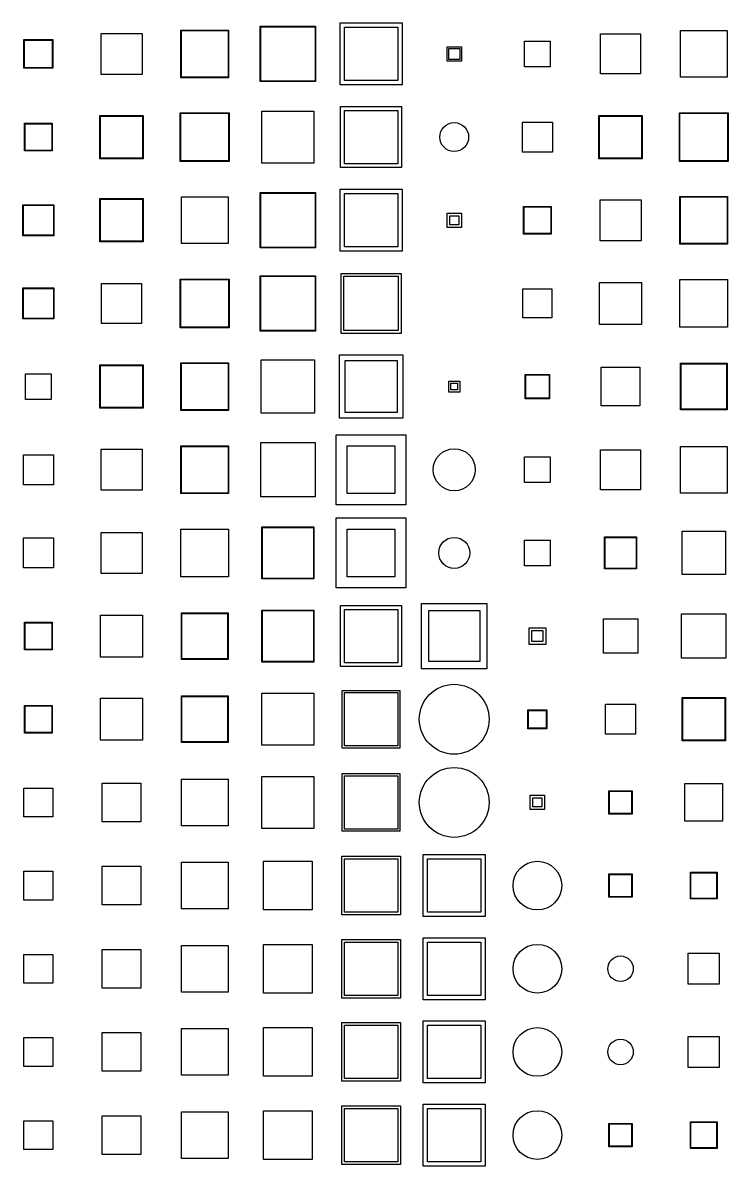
# Model space of a CAD drawing. Header units: millimetres. Extents: x -195 to 195, y -219 to 195.
# Drawn here: x -65.2 to -1.5, y -14.1 to 89 of the extents above; entities that cross this region are included whole.
import ezdxf

# ---------------------------------------------------------------- set-up
doc = ezdxf.new("R2010")
doc.units = ezdxf.units.MM
for name, color, linetype in [('DRILL', 6, 'Continuous'), ('M1', 1, 'Continuous'), ('M2', 30, 'Continuous'), ('M3', 5, 'Continuous'), ('M4', 3, 'Continuous')]:
    doc.layers.add(name, color=color, linetype=linetype)

msp = doc.modelspace()

# ---------------------------------------------------------------- linework, layer by layer
at = {"layer": 'DRILL'}
for centre, radius in [((-26.25, 78.75), 1.3), ((-26.25, 48.75), 1.9), ((-26.25, 41.25), 1.4), ((-26.25, 26.25), 3.15), ((-26.25, 18.75), 3.15), ((-18.75, 11.25), 2.2), ((-18.75, 3.75), 2.2), ((-11.25, 3.75), 1.15), ((-18.75, -3.75), 2.2), ((-11.25, -3.75), 1.15), ((-18.75, -11.25), 2.2)]:
    msp.add_circle(centre, radius, dxfattribs=at)
at = {"layer": 'M1'}
for points in [[(-38.75, 88.75), (-38.75, 83.75), (-43.75, 83.75), (-43.75, 88.75)], [(-54.4, 88.1), (-54.4, 84.4), (-58.1, 84.4), (-58.1, 88.1)], [(-46.65, 88.35), (-46.65, 84.15), (-50.85, 84.15), (-50.85, 88.35)], [(-31.35, 88.65), (-31.35, 83.85), (-36.15, 83.85), (-36.15, 88.65)], [(-9.45, 88.05), (-9.45, 84.45), (-13.05, 84.45), (-13.05, 88.05)], [(-5.85, 88.35), (-1.65, 88.35), (-1.65, 84.15), (-5.85, 84.15)], [(-65, 87.5), (-62.5, 87.5), (-62.5, 85), (-65, 85)], [(-25.75, 86.75), (-25.75, 85.75), (-26.75, 85.75), (-26.75, 86.75)], [(-17.6, 87.4), (-17.6, 85.1), (-19.9, 85.1), (-19.9, 87.4)], [(-58.2, 80.7), (-54.3, 80.7), (-54.3, 76.8), (-58.2, 76.8)], [(-46.6, 80.9), (-46.6, 76.6), (-50.9, 76.6), (-50.9, 80.9)], [(-38.9, 81.1), (-38.9, 76.4), (-43.6, 76.4), (-43.6, 81.1)], [(-31.35, 81.15), (-31.35, 76.35), (-36.15, 76.35), (-36.15, 81.15)], [(-9.3, 80.7), (-9.3, 76.8), (-13.2, 76.8), (-13.2, 80.7)], [(-5.9, 80.9), (-1.6, 80.9), (-1.6, 76.6), (-5.9, 76.6)], [(-62.55, 79.95), (-62.55, 77.55), (-64.95, 77.55), (-64.95, 79.95)], [(-20.1, 80.1), (-17.4, 80.1), (-17.4, 77.4), (-20.1, 77.4)], [(-46.65, 73.35), (-46.65, 69.15), (-50.85, 69.15), (-50.85, 73.35)], [(-38.75, 73.75), (-38.75, 68.75), (-43.75, 68.75), (-43.75, 73.75)], [(-36.55, 74.05), (-30.95, 74.05), (-30.95, 68.45), (-36.55, 68.45)], [(-1.65, 73.35), (-1.65, 69.15), (-5.85, 69.15), (-5.85, 73.35)], [(-62.35, 72.65), (-62.35, 69.85), (-65.15, 69.85), (-65.15, 72.65)], [(-54.3, 73.2), (-54.3, 69.3), (-58.2, 69.3), (-58.2, 73.2)], [(-17.55, 72.45), (-17.55, 70.05), (-19.95, 70.05), (-19.95, 72.45)], [(-9.4, 73.1), (-9.4, 69.4), (-13.1, 69.4), (-13.1, 73.1)], [(-26.9, 71.9), (-25.6, 71.9), (-25.6, 70.6), (-26.9, 70.6)], [(-43.75, 66.25), (-38.75, 66.25), (-38.75, 61.25), (-43.75, 61.25)], [(-31.3, 66.2), (-31.3, 61.3), (-36.2, 61.3), (-36.2, 66.2)], [(-62.35, 65.15), (-62.35, 62.35), (-65.15, 62.35), (-65.15, 65.15)], [(-54.45, 65.55), (-54.45, 61.95), (-58.05, 61.95), (-58.05, 65.55)], [(-46.6, 65.9), (-46.6, 61.6), (-50.9, 61.6), (-50.9, 65.9)], [(-17.45, 65.05), (-17.45, 62.45), (-20.05, 62.45), (-20.05, 65.05)], [(-9.35, 65.65), (-9.35, 61.85), (-13.15, 61.85), (-13.15, 65.65)], [(-1.6, 65.9), (-1.6, 61.6), (-5.9, 61.6), (-5.9, 65.9)], [(-30.9, 59.1), (-30.9, 53.4), (-36.6, 53.4), (-36.6, 59.1)], [(-54.3, 58.2), (-54.3, 54.3), (-58.2, 54.3), (-58.2, 58.2)], [(-50.85, 58.35), (-46.65, 58.35), (-46.65, 54.15), (-50.85, 54.15)], [(-38.85, 58.65), (-38.85, 53.85), (-43.65, 53.85), (-43.65, 58.65)], [(-13, 58), (-9.5, 58), (-9.5, 54.5), (-13, 54.5)], [(-1.7, 58.3), (-1.7, 54.2), (-5.8, 54.2), (-5.8, 58.3)], [(-62.6, 57.4), (-62.6, 55.1), (-64.9, 55.1), (-64.9, 57.4)], [(-17.65, 57.35), (-17.65, 55.15), (-19.85, 55.15), (-19.85, 57.35)], [(-25.95, 56.55), (-25.95, 55.95), (-26.55, 55.95), (-26.55, 56.55)], [(-54.4, 50.6), (-54.4, 46.9), (-58.1, 46.9), (-58.1, 50.6)], [(-46.65, 50.85), (-46.65, 46.65), (-50.85, 46.65), (-50.85, 50.85)], [(-38.8, 51.2), (-38.8, 46.3), (-43.7, 46.3), (-43.7, 51.2)], [(-31.6, 50.9), (-31.6, 46.6), (-35.9, 46.6), (-35.9, 50.9)], [(-9.45, 50.55), (-9.45, 46.95), (-13.05, 46.95), (-13.05, 50.55)], [(-1.65, 50.85), (-1.65, 46.65), (-5.85, 46.65), (-5.85, 50.85)], [(-62.4, 50.1), (-62.4, 47.4), (-65.1, 47.4), (-65.1, 50.1)], [(-17.6, 49.9), (-17.6, 47.6), (-19.9, 47.6), (-19.9, 49.9)], [(-46.6, 43.4), (-46.6, 39.1), (-50.9, 39.1), (-50.9, 43.4)], [(-38.9, 43.6), (-38.9, 38.9), (-43.6, 38.9), (-43.6, 43.6)], [(-31.6, 43.4), (-31.6, 39.1), (-35.9, 39.1), (-35.9, 43.4)], [(-62.4, 42.6), (-62.4, 39.9), (-65.1, 39.9), (-65.1, 42.6)], [(-54.4, 43.1), (-54.4, 39.4), (-58.1, 39.4), (-58.1, 43.1)], [(-17.6, 42.4), (-17.6, 40.1), (-19.9, 40.1), (-19.9, 42.4)], [(-12.65, 42.65), (-9.85, 42.65), (-9.85, 39.85), (-12.65, 39.85)], [(-1.8, 43.2), (-1.8, 39.3), (-5.7, 39.3), (-5.7, 43.2)], [(-38.9, 36.1), (-38.9, 31.4), (-43.6, 31.4), (-43.6, 36.1)], [(-36.15, 36.15), (-31.35, 36.15), (-31.35, 31.35), (-36.15, 31.35)], [(-54.35, 35.65), (-54.35, 31.85), (-58.15, 31.85), (-58.15, 35.65)], [(-50.8, 35.8), (-46.7, 35.8), (-46.7, 31.7), (-50.8, 31.7)], [(-23.95, 36.05), (-23.95, 31.45), (-28.55, 31.45), (-28.55, 36.05)], [(-9.7, 35.3), (-9.7, 32.2), (-12.8, 32.2), (-12.8, 35.3)], [(-1.75, 35.75), (-1.75, 31.75), (-5.75, 31.75), (-5.75, 35.75)], [(-62.55, 34.95), (-62.55, 32.55), (-64.95, 32.55), (-64.95, 34.95)], [(-18, 34.5), (-18, 33), (-19.5, 33), (-19.5, 34.5)], [(-54.35, 28.15), (-54.35, 24.35), (-58.15, 24.35), (-58.15, 28.15)], [(-50.8, 28.3), (-46.7, 28.3), (-46.7, 24.2), (-50.8, 24.2)], [(-38.9, 28.6), (-38.9, 23.9), (-43.6, 23.9), (-43.6, 28.6)], [(-31.35, 28.65), (-31.35, 23.85), (-36.15, 23.85), (-36.15, 28.65)], [(-1.8, 28.2), (-1.8, 24.3), (-5.7, 24.3), (-5.7, 28.2)], [(-64.95, 27.45), (-62.55, 27.45), (-62.55, 25.05), (-64.95, 25.05)], [(-17.9, 27.1), (-17.9, 25.4), (-19.6, 25.4), (-19.6, 27.1)], [(-12.6, 27.6), (-9.9, 27.6), (-9.9, 24.9), (-12.6, 24.9)], [(-46.65, 20.85), (-46.65, 16.65), (-50.85, 16.65), (-50.85, 20.85)], [(-38.9, 21.1), (-38.9, 16.4), (-43.6, 16.4), (-43.6, 21.1)], [(-31.35, 21.15), (-31.35, 16.35), (-36.15, 16.35), (-36.15, 21.15)], [(-65.05, 20.05), (-62.45, 20.05), (-62.45, 17.45), (-65.05, 17.45)], [(-54.5, 20.5), (-54.5, 17), (-58, 17), (-58, 20.5)], [(-10.25, 19.75), (-10.25, 17.75), (-12.25, 17.75), (-12.25, 19.75)], [(-2.05, 20.45), (-2.05, 17.05), (-5.45, 17.05), (-5.45, 20.45)], [(-18.1, 19.4), (-18.1, 18.1), (-19.4, 18.1), (-19.4, 19.4)], [(-39.05, 13.45), (-39.05, 9.05), (-43.45, 9.05), (-43.45, 13.45)], [(-31.35, 13.65), (-31.35, 8.85), (-36.15, 8.85), (-36.15, 13.65)], [(-23.45, 14.05), (-23.45, 8.45), (-29.05, 8.45), (-29.05, 14.05)], [(-62.45, 12.55), (-62.45, 9.95), (-65.05, 9.95), (-65.05, 12.55)], [(-54.5, 13), (-54.5, 9.5), (-58, 9.5), (-58, 13)], [(-50.85, 13.35), (-46.65, 13.35), (-46.65, 9.15), (-50.85, 9.15)], [(-2.6, 12.4), (-2.6, 10.1), (-4.9, 10.1), (-4.9, 12.4)], [(-12.25, 12.25), (-10.25, 12.25), (-10.25, 10.25), (-12.25, 10.25)], [(-23.45, 6.55), (-23.45, 0.95), (-29.05, 0.95), (-29.05, 6.55)], [(-54.5, 5.5), (-54.5, 2), (-58, 2), (-58, 5.5)], [(-46.65, 5.85), (-46.65, 1.65), (-50.85, 1.65), (-50.85, 5.85)], [(-39.05, 5.95), (-39.05, 1.55), (-43.45, 1.55), (-43.45, 5.95)], [(-31.35, 6.15), (-31.35, 1.35), (-36.15, 1.35), (-36.15, 6.15)], [(-62.45, 5.05), (-62.45, 2.45), (-65.05, 2.45), (-65.05, 5.05)], [(-2.35, 5.15), (-2.35, 2.35), (-5.15, 2.35), (-5.15, 5.15)], [(-23.45, -0.95), (-23.45, -6.55), (-29.05, -6.55), (-29.05, -0.95)], [(-54.5, -2), (-54.5, -5.5), (-58, -5.5), (-58, -2)], [(-50.85, -1.65), (-46.65, -1.65), (-46.65, -5.85), (-50.85, -5.85)], [(-39.05, -1.55), (-39.05, -5.95), (-43.45, -5.95), (-43.45, -1.55)], [(-31.35, -1.35), (-31.35, -6.15), (-36.15, -6.15), (-36.15, -1.35)], [(-62.45, -2.45), (-62.45, -5.05), (-65.05, -5.05), (-65.05, -2.45)], [(-2.35, -2.35), (-2.35, -5.15), (-5.15, -5.15), (-5.15, -2.35)], [(-50.85, -9.15), (-46.65, -9.15), (-46.65, -13.35), (-50.85, -13.35)], [(-39.05, -9.05), (-39.05, -13.45), (-43.45, -13.45), (-43.45, -9.05)], [(-31.35, -8.85), (-31.35, -13.65), (-36.15, -13.65), (-36.15, -8.85)], [(-29.05, -8.45), (-23.45, -8.45), (-23.45, -14.05), (-29.05, -14.05)], [(-62.45, -9.95), (-62.45, -12.55), (-65.05, -12.55), (-65.05, -9.95)], [(-58, -9.5), (-54.5, -9.5), (-54.5, -13), (-58, -13)], [(-10.25, -10.25), (-10.25, -12.25), (-12.25, -12.25), (-12.25, -10.25)], [(-4.9, -10.1), (-2.6, -10.1), (-2.6, -12.4), (-4.9, -12.4)]]:
    msp.add_lwpolyline(points, close=True, dxfattribs=at)
at = {"layer": 'M2'}
for points in [[(-38.8, 88.7), (-38.8, 83.8), (-43.7, 83.8), (-43.7, 88.7)], [(-30.95, 89.05), (-30.95, 83.45), (-36.55, 83.45), (-36.55, 89.05)], [(-54.4, 88.1), (-54.4, 84.4), (-58.1, 84.4), (-58.1, 88.1)], [(-46.6, 88.4), (-46.6, 84.1), (-50.9, 84.1), (-50.9, 88.4)], [(-9.45, 88.05), (-9.45, 84.45), (-13.05, 84.45), (-13.05, 88.05)], [(-5.85, 88.35), (-1.65, 88.35), (-1.65, 84.15), (-5.85, 84.15)], [(-65.05, 87.55), (-62.45, 87.55), (-62.45, 84.95), (-65.05, 84.95)], [(-25.6, 86.9), (-25.6, 85.6), (-26.9, 85.6), (-26.9, 86.9)], [(-17.6, 87.4), (-17.6, 85.1), (-19.9, 85.1), (-19.9, 87.4)], [(-31, 81.5), (-31, 76), (-36.5, 76), (-36.5, 81.5)], [(-58.15, 80.65), (-54.35, 80.65), (-54.35, 76.85), (-58.15, 76.85)], [(-46.55, 80.95), (-46.55, 76.55), (-50.95, 76.55), (-50.95, 80.95)], [(-38.9, 81.1), (-38.9, 76.4), (-43.6, 76.4), (-43.6, 81.1)], [(-9.35, 80.65), (-9.35, 76.85), (-13.15, 76.85), (-13.15, 80.65)], [(-5.95, 80.95), (-1.55, 80.95), (-1.55, 76.55), (-5.95, 76.55)], [(-62.5, 80), (-62.5, 77.5), (-65, 77.5), (-65, 80)], [(-20.1, 80.1), (-17.4, 80.1), (-17.4, 77.4), (-20.1, 77.4)], [(-46.65, 73.35), (-46.65, 69.15), (-50.85, 69.15), (-50.85, 73.35)], [(-38.8, 73.7), (-38.8, 68.8), (-43.7, 68.8), (-43.7, 73.7)], [(-36.15, 73.65), (-31.35, 73.65), (-31.35, 68.85), (-36.15, 68.85)], [(-1.6, 73.4), (-1.6, 69.1), (-5.9, 69.1), (-5.9, 73.4)], [(-62.4, 72.6), (-62.4, 69.9), (-65.1, 69.9), (-65.1, 72.6)], [(-54.35, 73.15), (-54.35, 69.35), (-58.15, 69.35), (-58.15, 73.15)], [(-17.5, 72.5), (-17.5, 70), (-20, 70), (-20, 72.5)], [(-9.4, 73.1), (-9.4, 69.4), (-13.1, 69.4), (-13.1, 73.1)], [(-26.65, 71.65), (-25.85, 71.65), (-25.85, 70.85), (-26.65, 70.85)], [(-43.7, 66.2), (-38.8, 66.2), (-38.8, 61.3), (-43.7, 61.3)], [(-31.05, 66.45), (-31.05, 61.05), (-36.45, 61.05), (-36.45, 66.45)], [(-62.4, 65.1), (-62.4, 62.4), (-65.1, 62.4), (-65.1, 65.1)], [(-54.45, 65.55), (-54.45, 61.95), (-58.05, 61.95), (-58.05, 65.55)], [(-46.55, 65.95), (-46.55, 61.55), (-50.95, 61.55), (-50.95, 65.95)], [(-17.45, 65.05), (-17.45, 62.45), (-20.05, 62.45), (-20.05, 65.05)], [(-9.35, 65.65), (-9.35, 61.85), (-13.15, 61.85), (-13.15, 65.65)], [(-1.6, 65.9), (-1.6, 61.6), (-5.9, 61.6), (-5.9, 65.9)], [(-54.35, 58.15), (-54.35, 54.35), (-58.15, 54.35), (-58.15, 58.15)], [(-50.9, 58.4), (-46.6, 58.4), (-46.6, 54.1), (-50.9, 54.1)], [(-38.85, 58.65), (-38.85, 53.85), (-43.65, 53.85), (-43.65, 58.65)], [(-31.4, 58.6), (-31.4, 53.9), (-36.1, 53.9), (-36.1, 58.6)], [(-13, 58), (-9.5, 58), (-9.5, 54.5), (-13, 54.5)], [(-1.65, 58.35), (-1.65, 54.15), (-5.85, 54.15), (-5.85, 58.35)], [(-62.6, 57.4), (-62.6, 55.1), (-64.9, 55.1), (-64.9, 57.4)], [(-25.75, 56.75), (-25.75, 55.75), (-26.75, 55.75), (-26.75, 56.75)], [(-17.7, 57.3), (-17.7, 55.2), (-19.8, 55.2), (-19.8, 57.3)], [(-30.6, 51.9), (-30.6, 45.6), (-36.9, 45.6), (-36.9, 51.9)], [(-54.4, 50.6), (-54.4, 46.9), (-58.1, 46.9), (-58.1, 50.6)], [(-46.6, 50.9), (-46.6, 46.6), (-50.9, 46.6), (-50.9, 50.9)], [(-38.8, 51.2), (-38.8, 46.3), (-43.7, 46.3), (-43.7, 51.2)], [(-9.45, 50.55), (-9.45, 46.95), (-13.05, 46.95), (-13.05, 50.55)], [(-1.65, 50.85), (-1.65, 46.65), (-5.85, 46.65), (-5.85, 50.85)], [(-62.4, 50.1), (-62.4, 47.4), (-65.1, 47.4), (-65.1, 50.1)], [(-17.6, 49.9), (-17.6, 47.6), (-19.9, 47.6), (-19.9, 49.9)], [(-30.6, 44.4), (-30.6, 38.1), (-36.9, 38.1), (-36.9, 44.4)], [(-46.6, 43.4), (-46.6, 39.1), (-50.9, 39.1), (-50.9, 43.4)], [(-38.95, 43.55), (-38.95, 38.95), (-43.55, 38.95), (-43.55, 43.55)], [(-62.4, 42.6), (-62.4, 39.9), (-65.1, 39.9), (-65.1, 42.6)], [(-54.4, 43.1), (-54.4, 39.4), (-58.1, 39.4), (-58.1, 43.1)], [(-17.6, 42.4), (-17.6, 40.1), (-19.9, 40.1), (-19.9, 42.4)], [(-12.7, 42.7), (-9.8, 42.7), (-9.8, 39.8), (-12.7, 39.8)], [(-1.8, 43.2), (-1.8, 39.3), (-5.7, 39.3), (-5.7, 43.2)], [(-36.5, 36.5), (-31, 36.5), (-31, 31), (-36.5, 31)], [(-23.3, 36.7), (-23.3, 30.8), (-29.2, 30.8), (-29.2, 36.7)], [(-54.35, 35.65), (-54.35, 31.85), (-58.15, 31.85), (-58.15, 35.65)], [(-50.85, 35.85), (-46.65, 35.85), (-46.65, 31.65), (-50.85, 31.65)], [(-38.95, 36.05), (-38.95, 31.45), (-43.55, 31.45), (-43.55, 36.05)], [(-9.7, 35.3), (-9.7, 32.2), (-12.8, 32.2), (-12.8, 35.3)], [(-1.75, 35.75), (-1.75, 31.75), (-5.75, 31.75), (-5.75, 35.75)], [(-62.5, 35), (-62.5, 32.5), (-65, 32.5), (-65, 35)], [(-18.25, 34.25), (-18.25, 33.25), (-19.25, 33.25), (-19.25, 34.25)], [(-54.35, 28.15), (-54.35, 24.35), (-58.15, 24.35), (-58.15, 28.15)], [(-50.85, 28.35), (-46.65, 28.35), (-46.65, 24.15), (-50.85, 24.15)], [(-38.9, 28.6), (-38.9, 23.9), (-43.6, 23.9), (-43.6, 28.6)], [(-31.15, 28.85), (-31.15, 23.65), (-36.35, 23.65), (-36.35, 28.85)], [(-1.85, 28.15), (-1.85, 24.35), (-5.65, 24.35), (-5.65, 28.15)], [(-65, 27.5), (-62.5, 27.5), (-62.5, 25), (-65, 25)], [(-17.95, 27.05), (-17.95, 25.45), (-19.55, 25.45), (-19.55, 27.05)], [(-12.6, 27.6), (-9.9, 27.6), (-9.9, 24.9), (-12.6, 24.9)], [(-46.65, 20.85), (-46.65, 16.65), (-50.85, 16.65), (-50.85, 20.85)], [(-38.9, 21.1), (-38.9, 16.4), (-43.6, 16.4), (-43.6, 21.1)], [(-31.15, 21.35), (-31.15, 16.15), (-36.35, 16.15), (-36.35, 21.35)], [(-65.05, 20.05), (-62.45, 20.05), (-62.45, 17.45), (-65.05, 17.45)], [(-54.5, 20.5), (-54.5, 17), (-58, 17), (-58, 20.5)], [(-10.2, 19.8), (-10.2, 17.7), (-12.3, 17.7), (-12.3, 19.8)], [(-2.05, 20.45), (-2.05, 17.05), (-5.45, 17.05), (-5.45, 20.45)], [(-18.35, 19.15), (-18.35, 18.35), (-19.15, 18.35), (-19.15, 19.15)], [(-39.05, 13.45), (-39.05, 9.05), (-43.45, 9.05), (-43.45, 13.45)], [(-31.1, 13.9), (-31.1, 8.6), (-36.4, 8.6), (-36.4, 13.9)], [(-23.85, 13.65), (-23.85, 8.85), (-28.65, 8.85), (-28.65, 13.65)], [(-62.45, 12.55), (-62.45, 9.95), (-65.05, 9.95), (-65.05, 12.55)], [(-54.5, 13), (-54.5, 9.5), (-58, 9.5), (-58, 13)], [(-50.85, 13.35), (-46.65, 13.35), (-46.65, 9.15), (-50.85, 9.15)], [(-2.55, 12.45), (-2.55, 10.05), (-4.95, 10.05), (-4.95, 12.45)], [(-12.3, 12.3), (-10.2, 12.3), (-10.2, 10.2), (-12.3, 10.2)], [(-31.1, 6.4), (-31.1, 1.1), (-36.4, 1.1), (-36.4, 6.4)], [(-54.5, 5.5), (-54.5, 2), (-58, 2), (-58, 5.5)], [(-46.65, 5.85), (-46.65, 1.65), (-50.85, 1.65), (-50.85, 5.85)], [(-39.05, 5.95), (-39.05, 1.55), (-43.45, 1.55), (-43.45, 5.95)], [(-23.85, 6.15), (-23.85, 1.35), (-28.65, 1.35), (-28.65, 6.15)], [(-62.45, 5.05), (-62.45, 2.45), (-65.05, 2.45), (-65.05, 5.05)], [(-2.35, 5.15), (-2.35, 2.35), (-5.15, 2.35), (-5.15, 5.15)], [(-54.5, -2), (-54.5, -5.5), (-58, -5.5), (-58, -2)], [(-50.85, -1.65), (-46.65, -1.65), (-46.65, -5.85), (-50.85, -5.85)], [(-39.05, -1.55), (-39.05, -5.95), (-43.45, -5.95), (-43.45, -1.55)], [(-31.1, -1.1), (-31.1, -6.4), (-36.4, -6.4), (-36.4, -1.1)], [(-23.85, -1.35), (-23.85, -6.15), (-28.65, -6.15), (-28.65, -1.35)], [(-62.45, -2.45), (-62.45, -5.05), (-65.05, -5.05), (-65.05, -2.45)], [(-2.35, -2.35), (-2.35, -5.15), (-5.15, -5.15), (-5.15, -2.35)], [(-50.85, -9.15), (-46.65, -9.15), (-46.65, -13.35), (-50.85, -13.35)], [(-39.05, -9.05), (-39.05, -13.45), (-43.45, -13.45), (-43.45, -9.05)], [(-31.1, -8.6), (-31.1, -13.9), (-36.4, -13.9), (-36.4, -8.6)], [(-28.65, -8.85), (-23.85, -8.85), (-23.85, -13.65), (-28.65, -13.65)], [(-62.45, -9.95), (-62.45, -12.55), (-65.05, -12.55), (-65.05, -9.95)], [(-58, -9.5), (-54.5, -9.5), (-54.5, -13), (-58, -13)], [(-10.2, -10.2), (-10.2, -12.3), (-12.3, -12.3), (-12.3, -10.2)], [(-4.95, -10.05), (-2.55, -10.05), (-2.55, -12.45), (-4.95, -12.45)]]:
    msp.add_lwpolyline(points, close=True, dxfattribs=at)
at = {"layer": 'M3'}
for points in [[(-38.75, 88.75), (-38.75, 83.75), (-43.75, 83.75), (-43.75, 88.75)], [(-54.4, 88.1), (-54.4, 84.4), (-58.1, 84.4), (-58.1, 88.1)], [(-46.65, 88.35), (-46.65, 84.15), (-50.85, 84.15), (-50.85, 88.35)], [(-31.35, 88.65), (-31.35, 83.85), (-36.15, 83.85), (-36.15, 88.65)], [(-9.45, 88.05), (-9.45, 84.45), (-13.05, 84.45), (-13.05, 88.05)], [(-5.85, 88.35), (-1.65, 88.35), (-1.65, 84.15), (-5.85, 84.15)], [(-65, 87.5), (-62.5, 87.5), (-62.5, 85), (-65, 85)], [(-25.75, 86.75), (-25.75, 85.75), (-26.75, 85.75), (-26.75, 86.75)], [(-17.6, 87.4), (-17.6, 85.1), (-19.9, 85.1), (-19.9, 87.4)], [(-58.2, 80.7), (-54.3, 80.7), (-54.3, 76.8), (-58.2, 76.8)], [(-46.6, 80.9), (-46.6, 76.6), (-50.9, 76.6), (-50.9, 80.9)], [(-38.9, 81.1), (-38.9, 76.4), (-43.6, 76.4), (-43.6, 81.1)], [(-31.35, 81.15), (-31.35, 76.35), (-36.15, 76.35), (-36.15, 81.15)], [(-9.3, 80.7), (-9.3, 76.8), (-13.2, 76.8), (-13.2, 80.7)], [(-5.9, 80.9), (-1.6, 80.9), (-1.6, 76.6), (-5.9, 76.6)], [(-62.55, 79.95), (-62.55, 77.55), (-64.95, 77.55), (-64.95, 79.95)], [(-20.1, 80.1), (-17.4, 80.1), (-17.4, 77.4), (-20.1, 77.4)], [(-46.65, 73.35), (-46.65, 69.15), (-50.85, 69.15), (-50.85, 73.35)], [(-38.75, 73.75), (-38.75, 68.75), (-43.75, 68.75), (-43.75, 73.75)], [(-36.55, 74.05), (-30.95, 74.05), (-30.95, 68.45), (-36.55, 68.45)], [(-1.65, 73.35), (-1.65, 69.15), (-5.85, 69.15), (-5.85, 73.35)], [(-62.35, 72.65), (-62.35, 69.85), (-65.15, 69.85), (-65.15, 72.65)], [(-54.3, 73.2), (-54.3, 69.3), (-58.2, 69.3), (-58.2, 73.2)], [(-17.55, 72.45), (-17.55, 70.05), (-19.95, 70.05), (-19.95, 72.45)], [(-9.4, 73.1), (-9.4, 69.4), (-13.1, 69.4), (-13.1, 73.1)], [(-26.9, 71.9), (-25.6, 71.9), (-25.6, 70.6), (-26.9, 70.6)], [(-43.75, 66.25), (-38.75, 66.25), (-38.75, 61.25), (-43.75, 61.25)], [(-31.3, 66.2), (-31.3, 61.3), (-36.2, 61.3), (-36.2, 66.2)], [(-62.35, 65.15), (-62.35, 62.35), (-65.15, 62.35), (-65.15, 65.15)], [(-54.45, 65.55), (-54.45, 61.95), (-58.05, 61.95), (-58.05, 65.55)], [(-46.6, 65.9), (-46.6, 61.6), (-50.9, 61.6), (-50.9, 65.9)], [(-17.45, 65.05), (-17.45, 62.45), (-20.05, 62.45), (-20.05, 65.05)], [(-9.35, 65.65), (-9.35, 61.85), (-13.15, 61.85), (-13.15, 65.65)], [(-1.6, 65.9), (-1.6, 61.6), (-5.9, 61.6), (-5.9, 65.9)], [(-30.9, 59.1), (-30.9, 53.4), (-36.6, 53.4), (-36.6, 59.1)], [(-54.3, 58.2), (-54.3, 54.3), (-58.2, 54.3), (-58.2, 58.2)], [(-50.85, 58.35), (-46.65, 58.35), (-46.65, 54.15), (-50.85, 54.15)], [(-38.85, 58.65), (-38.85, 53.85), (-43.65, 53.85), (-43.65, 58.65)], [(-13, 58), (-9.5, 58), (-9.5, 54.5), (-13, 54.5)], [(-1.7, 58.3), (-1.7, 54.2), (-5.8, 54.2), (-5.8, 58.3)], [(-62.6, 57.4), (-62.6, 55.1), (-64.9, 55.1), (-64.9, 57.4)], [(-17.65, 57.35), (-17.65, 55.15), (-19.85, 55.15), (-19.85, 57.35)], [(-25.95, 56.55), (-25.95, 55.95), (-26.55, 55.95), (-26.55, 56.55)], [(-54.4, 50.6), (-54.4, 46.9), (-58.1, 46.9), (-58.1, 50.6)], [(-46.65, 50.85), (-46.65, 46.65), (-50.85, 46.65), (-50.85, 50.85)], [(-38.8, 51.2), (-38.8, 46.3), (-43.7, 46.3), (-43.7, 51.2)], [(-31.6, 50.9), (-31.6, 46.6), (-35.9, 46.6), (-35.9, 50.9)], [(-9.45, 50.55), (-9.45, 46.95), (-13.05, 46.95), (-13.05, 50.55)], [(-1.65, 50.85), (-1.65, 46.65), (-5.85, 46.65), (-5.85, 50.85)], [(-62.4, 50.1), (-62.4, 47.4), (-65.1, 47.4), (-65.1, 50.1)], [(-17.6, 49.9), (-17.6, 47.6), (-19.9, 47.6), (-19.9, 49.9)], [(-46.6, 43.4), (-46.6, 39.1), (-50.9, 39.1), (-50.9, 43.4)], [(-38.9, 43.6), (-38.9, 38.9), (-43.6, 38.9), (-43.6, 43.6)], [(-31.6, 43.4), (-31.6, 39.1), (-35.9, 39.1), (-35.9, 43.4)], [(-62.4, 42.6), (-62.4, 39.9), (-65.1, 39.9), (-65.1, 42.6)], [(-54.4, 43.1), (-54.4, 39.4), (-58.1, 39.4), (-58.1, 43.1)], [(-17.6, 42.4), (-17.6, 40.1), (-19.9, 40.1), (-19.9, 42.4)], [(-12.65, 42.65), (-9.85, 42.65), (-9.85, 39.85), (-12.65, 39.85)], [(-1.8, 43.2), (-1.8, 39.3), (-5.7, 39.3), (-5.7, 43.2)], [(-38.9, 36.1), (-38.9, 31.4), (-43.6, 31.4), (-43.6, 36.1)], [(-36.15, 36.15), (-31.35, 36.15), (-31.35, 31.35), (-36.15, 31.35)], [(-54.35, 35.65), (-54.35, 31.85), (-58.15, 31.85), (-58.15, 35.65)], [(-50.8, 35.8), (-46.7, 35.8), (-46.7, 31.7), (-50.8, 31.7)], [(-23.95, 36.05), (-23.95, 31.45), (-28.55, 31.45), (-28.55, 36.05)], [(-9.7, 35.3), (-9.7, 32.2), (-12.8, 32.2), (-12.8, 35.3)], [(-1.75, 35.75), (-1.75, 31.75), (-5.75, 31.75), (-5.75, 35.75)], [(-62.55, 34.95), (-62.55, 32.55), (-64.95, 32.55), (-64.95, 34.95)], [(-18, 34.5), (-18, 33), (-19.5, 33), (-19.5, 34.5)], [(-54.35, 28.15), (-54.35, 24.35), (-58.15, 24.35), (-58.15, 28.15)], [(-50.8, 28.3), (-46.7, 28.3), (-46.7, 24.2), (-50.8, 24.2)], [(-38.9, 28.6), (-38.9, 23.9), (-43.6, 23.9), (-43.6, 28.6)], [(-31.35, 28.65), (-31.35, 23.85), (-36.15, 23.85), (-36.15, 28.65)], [(-1.8, 28.2), (-1.8, 24.3), (-5.7, 24.3), (-5.7, 28.2)], [(-64.95, 27.45), (-62.55, 27.45), (-62.55, 25.05), (-64.95, 25.05)], [(-17.9, 27.1), (-17.9, 25.4), (-19.6, 25.4), (-19.6, 27.1)], [(-12.6, 27.6), (-9.9, 27.6), (-9.9, 24.9), (-12.6, 24.9)], [(-46.65, 20.85), (-46.65, 16.65), (-50.85, 16.65), (-50.85, 20.85)], [(-38.9, 21.1), (-38.9, 16.4), (-43.6, 16.4), (-43.6, 21.1)], [(-31.35, 21.15), (-31.35, 16.35), (-36.15, 16.35), (-36.15, 21.15)], [(-65.05, 20.05), (-62.45, 20.05), (-62.45, 17.45), (-65.05, 17.45)], [(-54.5, 20.5), (-54.5, 17), (-58, 17), (-58, 20.5)], [(-10.25, 19.75), (-10.25, 17.75), (-12.25, 17.75), (-12.25, 19.75)], [(-2.05, 20.45), (-2.05, 17.05), (-5.45, 17.05), (-5.45, 20.45)], [(-18.1, 19.4), (-18.1, 18.1), (-19.4, 18.1), (-19.4, 19.4)], [(-39.05, 13.45), (-39.05, 9.05), (-43.45, 9.05), (-43.45, 13.45)], [(-31.35, 13.65), (-31.35, 8.85), (-36.15, 8.85), (-36.15, 13.65)], [(-23.45, 14.05), (-23.45, 8.45), (-29.05, 8.45), (-29.05, 14.05)], [(-62.45, 12.55), (-62.45, 9.95), (-65.05, 9.95), (-65.05, 12.55)], [(-54.5, 13), (-54.5, 9.5), (-58, 9.5), (-58, 13)], [(-50.85, 13.35), (-46.65, 13.35), (-46.65, 9.15), (-50.85, 9.15)], [(-2.6, 12.4), (-2.6, 10.1), (-4.9, 10.1), (-4.9, 12.4)], [(-12.25, 12.25), (-10.25, 12.25), (-10.25, 10.25), (-12.25, 10.25)], [(-23.45, 6.55), (-23.45, 0.95), (-29.05, 0.95), (-29.05, 6.55)], [(-54.5, 5.5), (-54.5, 2), (-58, 2), (-58, 5.5)], [(-46.65, 5.85), (-46.65, 1.65), (-50.85, 1.65), (-50.85, 5.85)], [(-39.05, 5.95), (-39.05, 1.55), (-43.45, 1.55), (-43.45, 5.95)], [(-31.35, 6.15), (-31.35, 1.35), (-36.15, 1.35), (-36.15, 6.15)], [(-62.45, 5.05), (-62.45, 2.45), (-65.05, 2.45), (-65.05, 5.05)], [(-2.35, 5.15), (-2.35, 2.35), (-5.15, 2.35), (-5.15, 5.15)], [(-23.45, -0.95), (-23.45, -6.55), (-29.05, -6.55), (-29.05, -0.95)], [(-54.5, -2), (-54.5, -5.5), (-58, -5.5), (-58, -2)], [(-50.85, -1.65), (-46.65, -1.65), (-46.65, -5.85), (-50.85, -5.85)], [(-39.05, -1.55), (-39.05, -5.95), (-43.45, -5.95), (-43.45, -1.55)], [(-31.35, -1.35), (-31.35, -6.15), (-36.15, -6.15), (-36.15, -1.35)], [(-62.45, -2.45), (-62.45, -5.05), (-65.05, -5.05), (-65.05, -2.45)], [(-2.35, -2.35), (-2.35, -5.15), (-5.15, -5.15), (-5.15, -2.35)], [(-50.85, -9.15), (-46.65, -9.15), (-46.65, -13.35), (-50.85, -13.35)], [(-39.05, -9.05), (-39.05, -13.45), (-43.45, -13.45), (-43.45, -9.05)], [(-31.35, -8.85), (-31.35, -13.65), (-36.15, -13.65), (-36.15, -8.85)], [(-29.05, -8.45), (-23.45, -8.45), (-23.45, -14.05), (-29.05, -14.05)], [(-62.45, -9.95), (-62.45, -12.55), (-65.05, -12.55), (-65.05, -9.95)], [(-58, -9.5), (-54.5, -9.5), (-54.5, -13), (-58, -13)], [(-10.25, -10.25), (-10.25, -12.25), (-12.25, -12.25), (-12.25, -10.25)], [(-4.9, -10.1), (-2.6, -10.1), (-2.6, -12.4), (-4.9, -12.4)]]:
    msp.add_lwpolyline(points, close=True, dxfattribs=at)
at = {"layer": 'M4'}
for points in [[(-38.8, 88.7), (-38.8, 83.8), (-43.7, 83.8), (-43.7, 88.7)], [(-30.95, 89.05), (-30.95, 83.45), (-36.55, 83.45), (-36.55, 89.05)], [(-54.4, 88.1), (-54.4, 84.4), (-58.1, 84.4), (-58.1, 88.1)], [(-46.6, 88.4), (-46.6, 84.1), (-50.9, 84.1), (-50.9, 88.4)], [(-9.45, 88.05), (-9.45, 84.45), (-13.05, 84.45), (-13.05, 88.05)], [(-5.85, 88.35), (-1.65, 88.35), (-1.65, 84.15), (-5.85, 84.15)], [(-65.05, 87.55), (-62.45, 87.55), (-62.45, 84.95), (-65.05, 84.95)], [(-25.6, 86.9), (-25.6, 85.6), (-26.9, 85.6), (-26.9, 86.9)], [(-17.6, 87.4), (-17.6, 85.1), (-19.9, 85.1), (-19.9, 87.4)], [(-31, 81.5), (-31, 76), (-36.5, 76), (-36.5, 81.5)], [(-58.15, 80.65), (-54.35, 80.65), (-54.35, 76.85), (-58.15, 76.85)], [(-46.55, 80.95), (-46.55, 76.55), (-50.95, 76.55), (-50.95, 80.95)], [(-38.9, 81.1), (-38.9, 76.4), (-43.6, 76.4), (-43.6, 81.1)], [(-9.35, 80.65), (-9.35, 76.85), (-13.15, 76.85), (-13.15, 80.65)], [(-5.95, 80.95), (-1.55, 80.95), (-1.55, 76.55), (-5.95, 76.55)], [(-62.5, 80), (-62.5, 77.5), (-65, 77.5), (-65, 80)], [(-20.1, 80.1), (-17.4, 80.1), (-17.4, 77.4), (-20.1, 77.4)], [(-46.65, 73.35), (-46.65, 69.15), (-50.85, 69.15), (-50.85, 73.35)], [(-38.8, 73.7), (-38.8, 68.8), (-43.7, 68.8), (-43.7, 73.7)], [(-36.15, 73.65), (-31.35, 73.65), (-31.35, 68.85), (-36.15, 68.85)], [(-1.6, 73.4), (-1.6, 69.1), (-5.9, 69.1), (-5.9, 73.4)], [(-62.4, 72.6), (-62.4, 69.9), (-65.1, 69.9), (-65.1, 72.6)], [(-54.35, 73.15), (-54.35, 69.35), (-58.15, 69.35), (-58.15, 73.15)], [(-17.5, 72.5), (-17.5, 70), (-20, 70), (-20, 72.5)], [(-9.4, 73.1), (-9.4, 69.4), (-13.1, 69.4), (-13.1, 73.1)], [(-26.65, 71.65), (-25.85, 71.65), (-25.85, 70.85), (-26.65, 70.85)], [(-43.7, 66.2), (-38.8, 66.2), (-38.8, 61.3), (-43.7, 61.3)], [(-31.05, 66.45), (-31.05, 61.05), (-36.45, 61.05), (-36.45, 66.45)], [(-62.4, 65.1), (-62.4, 62.4), (-65.1, 62.4), (-65.1, 65.1)], [(-54.45, 65.55), (-54.45, 61.95), (-58.05, 61.95), (-58.05, 65.55)], [(-46.55, 65.95), (-46.55, 61.55), (-50.95, 61.55), (-50.95, 65.95)], [(-17.45, 65.05), (-17.45, 62.45), (-20.05, 62.45), (-20.05, 65.05)], [(-9.35, 65.65), (-9.35, 61.85), (-13.15, 61.85), (-13.15, 65.65)], [(-1.6, 65.9), (-1.6, 61.6), (-5.9, 61.6), (-5.9, 65.9)], [(-54.35, 58.15), (-54.35, 54.35), (-58.15, 54.35), (-58.15, 58.15)], [(-50.9, 58.4), (-46.6, 58.4), (-46.6, 54.1), (-50.9, 54.1)], [(-38.85, 58.65), (-38.85, 53.85), (-43.65, 53.85), (-43.65, 58.65)], [(-31.4, 58.6), (-31.4, 53.9), (-36.1, 53.9), (-36.1, 58.6)], [(-13, 58), (-9.5, 58), (-9.5, 54.5), (-13, 54.5)], [(-1.65, 58.35), (-1.65, 54.15), (-5.85, 54.15), (-5.85, 58.35)], [(-62.6, 57.4), (-62.6, 55.1), (-64.9, 55.1), (-64.9, 57.4)], [(-25.75, 56.75), (-25.75, 55.75), (-26.75, 55.75), (-26.75, 56.75)], [(-17.7, 57.3), (-17.7, 55.2), (-19.8, 55.2), (-19.8, 57.3)], [(-30.6, 51.9), (-30.6, 45.6), (-36.9, 45.6), (-36.9, 51.9)], [(-54.4, 50.6), (-54.4, 46.9), (-58.1, 46.9), (-58.1, 50.6)], [(-46.6, 50.9), (-46.6, 46.6), (-50.9, 46.6), (-50.9, 50.9)], [(-38.8, 51.2), (-38.8, 46.3), (-43.7, 46.3), (-43.7, 51.2)], [(-9.45, 50.55), (-9.45, 46.95), (-13.05, 46.95), (-13.05, 50.55)], [(-1.65, 50.85), (-1.65, 46.65), (-5.85, 46.65), (-5.85, 50.85)], [(-62.4, 50.1), (-62.4, 47.4), (-65.1, 47.4), (-65.1, 50.1)], [(-17.6, 49.9), (-17.6, 47.6), (-19.9, 47.6), (-19.9, 49.9)], [(-30.6, 44.4), (-30.6, 38.1), (-36.9, 38.1), (-36.9, 44.4)], [(-46.6, 43.4), (-46.6, 39.1), (-50.9, 39.1), (-50.9, 43.4)], [(-38.95, 43.55), (-38.95, 38.95), (-43.55, 38.95), (-43.55, 43.55)], [(-62.4, 42.6), (-62.4, 39.9), (-65.1, 39.9), (-65.1, 42.6)], [(-54.4, 43.1), (-54.4, 39.4), (-58.1, 39.4), (-58.1, 43.1)], [(-17.6, 42.4), (-17.6, 40.1), (-19.9, 40.1), (-19.9, 42.4)], [(-12.7, 42.7), (-9.8, 42.7), (-9.8, 39.8), (-12.7, 39.8)], [(-1.8, 43.2), (-1.8, 39.3), (-5.7, 39.3), (-5.7, 43.2)], [(-36.5, 36.5), (-31, 36.5), (-31, 31), (-36.5, 31)], [(-23.3, 36.7), (-23.3, 30.8), (-29.2, 30.8), (-29.2, 36.7)], [(-54.35, 35.65), (-54.35, 31.85), (-58.15, 31.85), (-58.15, 35.65)], [(-50.85, 35.85), (-46.65, 35.85), (-46.65, 31.65), (-50.85, 31.65)], [(-38.95, 36.05), (-38.95, 31.45), (-43.55, 31.45), (-43.55, 36.05)], [(-9.7, 35.3), (-9.7, 32.2), (-12.8, 32.2), (-12.8, 35.3)], [(-1.75, 35.75), (-1.75, 31.75), (-5.75, 31.75), (-5.75, 35.75)], [(-62.5, 35), (-62.5, 32.5), (-65, 32.5), (-65, 35)], [(-18.25, 34.25), (-18.25, 33.25), (-19.25, 33.25), (-19.25, 34.25)], [(-54.35, 28.15), (-54.35, 24.35), (-58.15, 24.35), (-58.15, 28.15)], [(-50.85, 28.35), (-46.65, 28.35), (-46.65, 24.15), (-50.85, 24.15)], [(-38.9, 28.6), (-38.9, 23.9), (-43.6, 23.9), (-43.6, 28.6)], [(-31.15, 28.85), (-31.15, 23.65), (-36.35, 23.65), (-36.35, 28.85)], [(-1.85, 28.15), (-1.85, 24.35), (-5.65, 24.35), (-5.65, 28.15)], [(-65, 27.5), (-62.5, 27.5), (-62.5, 25), (-65, 25)], [(-17.95, 27.05), (-17.95, 25.45), (-19.55, 25.45), (-19.55, 27.05)], [(-12.6, 27.6), (-9.9, 27.6), (-9.9, 24.9), (-12.6, 24.9)], [(-46.65, 20.85), (-46.65, 16.65), (-50.85, 16.65), (-50.85, 20.85)], [(-38.9, 21.1), (-38.9, 16.4), (-43.6, 16.4), (-43.6, 21.1)], [(-31.15, 21.35), (-31.15, 16.15), (-36.35, 16.15), (-36.35, 21.35)], [(-65.05, 20.05), (-62.45, 20.05), (-62.45, 17.45), (-65.05, 17.45)], [(-54.5, 20.5), (-54.5, 17), (-58, 17), (-58, 20.5)], [(-10.2, 19.8), (-10.2, 17.7), (-12.3, 17.7), (-12.3, 19.8)], [(-2.05, 20.45), (-2.05, 17.05), (-5.45, 17.05), (-5.45, 20.45)], [(-18.35, 19.15), (-18.35, 18.35), (-19.15, 18.35), (-19.15, 19.15)], [(-39.05, 13.45), (-39.05, 9.05), (-43.45, 9.05), (-43.45, 13.45)], [(-31.1, 13.9), (-31.1, 8.6), (-36.4, 8.6), (-36.4, 13.9)], [(-23.85, 13.65), (-23.85, 8.85), (-28.65, 8.85), (-28.65, 13.65)], [(-62.45, 12.55), (-62.45, 9.95), (-65.05, 9.95), (-65.05, 12.55)], [(-54.5, 13), (-54.5, 9.5), (-58, 9.5), (-58, 13)], [(-50.85, 13.35), (-46.65, 13.35), (-46.65, 9.15), (-50.85, 9.15)], [(-2.55, 12.45), (-2.55, 10.05), (-4.95, 10.05), (-4.95, 12.45)], [(-12.3, 12.3), (-10.2, 12.3), (-10.2, 10.2), (-12.3, 10.2)], [(-31.1, 6.4), (-31.1, 1.1), (-36.4, 1.1), (-36.4, 6.4)], [(-54.5, 5.5), (-54.5, 2), (-58, 2), (-58, 5.5)], [(-46.65, 5.85), (-46.65, 1.65), (-50.85, 1.65), (-50.85, 5.85)], [(-39.05, 5.95), (-39.05, 1.55), (-43.45, 1.55), (-43.45, 5.95)], [(-23.85, 6.15), (-23.85, 1.35), (-28.65, 1.35), (-28.65, 6.15)], [(-62.45, 5.05), (-62.45, 2.45), (-65.05, 2.45), (-65.05, 5.05)], [(-2.35, 5.15), (-2.35, 2.35), (-5.15, 2.35), (-5.15, 5.15)], [(-54.5, -2), (-54.5, -5.5), (-58, -5.5), (-58, -2)], [(-50.85, -1.65), (-46.65, -1.65), (-46.65, -5.85), (-50.85, -5.85)], [(-39.05, -1.55), (-39.05, -5.95), (-43.45, -5.95), (-43.45, -1.55)], [(-31.1, -1.1), (-31.1, -6.4), (-36.4, -6.4), (-36.4, -1.1)], [(-23.85, -1.35), (-23.85, -6.15), (-28.65, -6.15), (-28.65, -1.35)], [(-62.45, -2.45), (-62.45, -5.05), (-65.05, -5.05), (-65.05, -2.45)], [(-2.35, -2.35), (-2.35, -5.15), (-5.15, -5.15), (-5.15, -2.35)], [(-50.85, -9.15), (-46.65, -9.15), (-46.65, -13.35), (-50.85, -13.35)], [(-39.05, -9.05), (-39.05, -13.45), (-43.45, -13.45), (-43.45, -9.05)], [(-31.1, -8.6), (-31.1, -13.9), (-36.4, -13.9), (-36.4, -8.6)], [(-28.65, -8.85), (-23.85, -8.85), (-23.85, -13.65), (-28.65, -13.65)], [(-62.45, -9.95), (-62.45, -12.55), (-65.05, -12.55), (-65.05, -9.95)], [(-58, -9.5), (-54.5, -9.5), (-54.5, -13), (-58, -13)], [(-10.2, -10.2), (-10.2, -12.3), (-12.3, -12.3), (-12.3, -10.2)], [(-4.95, -10.05), (-2.55, -10.05), (-2.55, -12.45), (-4.95, -12.45)]]:
    msp.add_lwpolyline(points, close=True, dxfattribs=at)

doc.saveas('drawing.dxf')
